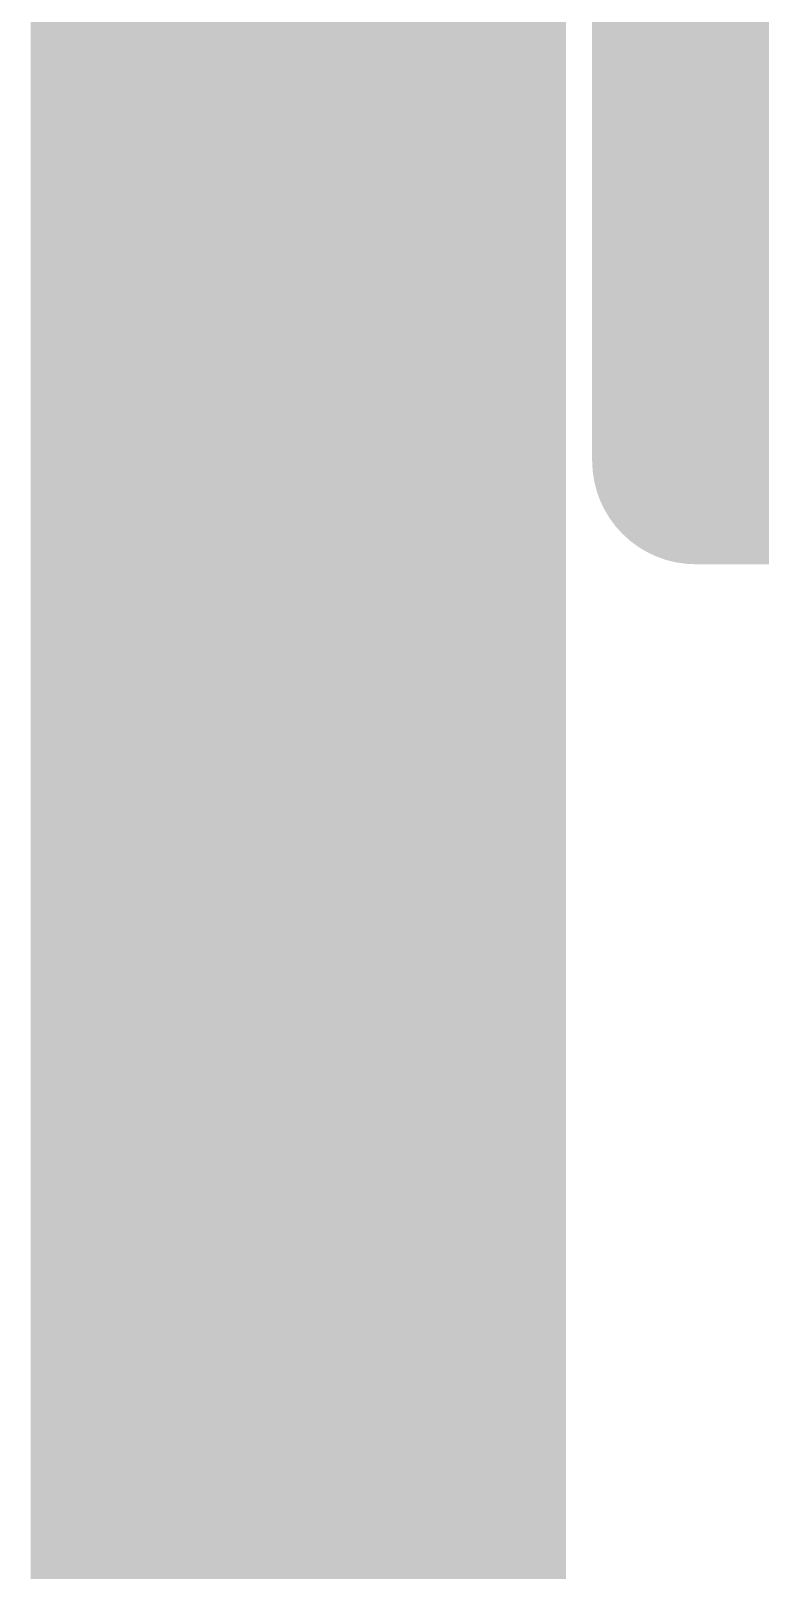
# Model space of a CAD drawing. Header units: inches. Extents: x -5 to 274, y -9 to 58.
# Drawn here: x 1.497 to 2.391, y 2.938 to 4.825 of the extents above; entities that cross this region are included whole.
import ezdxf

# ---------------------------------------------------------------- set-up
doc = ezdxf.new("R2010")
doc.units = ezdxf.units.IN
for name, color, linetype in [('Dimensions', 6, 'Continuous'), ('Fabrication Info', 56, 'Continuous'), ('Top Layer', 1, 'Continuous'), ('Top Overlay', 2, 'Continuous')]:
    doc.layers.add(name, color=color, linetype=linetype)

# ---------------------------------------------------------------- blocks, each defined once
blk = doc.blocks.new('CUI_UJ32_C_H_G_H2_SMT_TR_8')
at = {"layer": 'Fabrication Info'}
blk.add_lwpolyline([(-4.825, 0.05, 0.127, 0.127, 0), (-4.825, 5.5, 0.127, 0.127, 0)], format="xyseb", dxfattribs=at)
at = {"layer": 'Top Overlay'}
blk.add_lwpolyline([(-4.825, 1.67, 0.127, 0.127, 0), (-4.825, 3.63, 0.127, 0.127, 0)], format="xyseb", dxfattribs=at)
blk.add_lwpolyline([(-4.8567, 1.67, 0.0635, 0.0635, 1), (-4.7932, 1.67, 0.0635, 0.0635, 1)], format="xyseb", close=True, dxfattribs=at)

msp = doc.modelspace()

# ---------------------------------------------------------------- linework, layer by layer
at = {"layer": 'Dimensions'}
for points in [[(2.3118, 4.298, 0.254, 0.254, 0), (2.3118, 6.648, 0.254, 0.254, 0)], [(2.3118, 4.298, 0.254, 0.254, 0), (3.6718, 4.298, 0.254, 0.254, 0)]]:
    msp.add_lwpolyline(points, format="xyseb", dxfattribs=at)
msp.add_lwpolyline([(2.2483, 4.298, 0.127, 0.127, 1), (2.3753, 4.298, 0.127, 0.127, 1)], format="xyseb", close=True, dxfattribs=at)
msp.add_lwpolyline([(2.2483, 4.298, 0.127, 0.127, 1), (2.3753, 4.298, 0.127, 0.127, 1)], format="xyseb", close=True, dxfattribs=at)
at = {"layer": 'Top Layer'}
msp.add_lwpolyline([(1.8142, 2.159, 0.635, 0.635, 0), (1.8142, 5.3045, 0.635, 0.635, 0)], format="xyseb", dxfattribs=at)

# ---------------------------------------------------------------- block references
msp.add_blockref('CUI_UJ32_C_H_G_H2_SMT_TR_8', (6.9142, 1.409))

doc.saveas('drawing.dxf')
